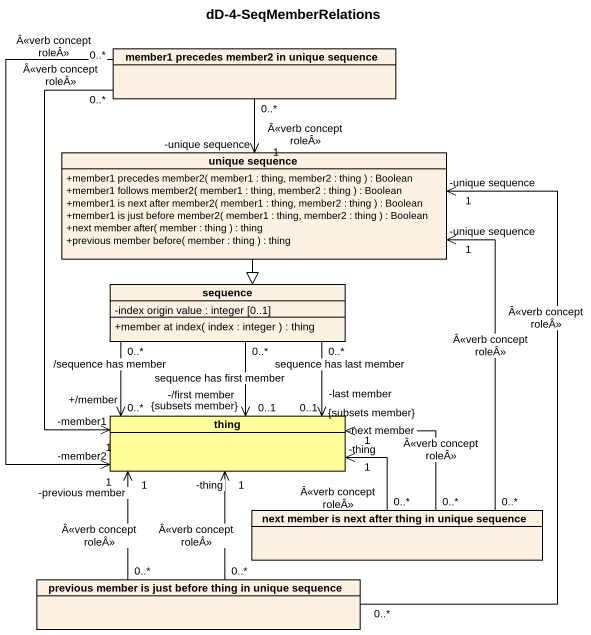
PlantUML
@startuml
title dD-4-SeqMemberRelations
hide circle
hide empty members
skinparam classAttributeIconSize 0
class "member1 precedes member2 in unique sequence" as member1_precedes_member2_in
class "unique sequence" as unique_sequence {
  +member1 precedes member2( member1 : thing, member2 : thing ) : Boolean
  +member1 follows member2( member1 : thing, member2 : thing ) : Boolean
  +member1 is next after member2( member1 : thing, member2 : thing ) : Boolean
  +member1 is just before member2( member1 : thing, member2 : thing ) : Boolean
  +next member after( member : thing ) : thing
  +previous member before( member : thing ) : thing
}
class sequence {
  -index origin value : integer [0..1]
  +member at index( index : integer ) : thing
}
class thing #FFFF99
class "next member is next after thing in unique sequence" as next_member_is_next_after
class "previous member is just before thing in unique sequence" as previous_member_is_just
member1_precedes_member2_in "0..*" --> "-unique sequence\n1" unique_sequence : Â<<verb concept roleÂ>>
member1_precedes_member2_in "0..*" --> "-member1\n1" thing : Â<<verb concept roleÂ>>
member1_precedes_member2_in "0..*" --> "-member2\n1" thing : Â<<verb concept roleÂ>>
unique_sequence --|> sequence
sequence "0..*" --> "-/first member\n0..1\n{subsets member}" thing : sequence has first member
sequence "0..*" --> "-last member\n0..1\n{subsets member}" thing : sequence has last member
thing "+/member\n0..*" <-up- "0..*" sequence : /sequence has member
next_member_is_next_after "0..*" -up-> "-unique sequence\n1" unique_sequence : Â<<verb concept roleÂ>>
next_member_is_next_after "0..*" -left-> "-thing\n1" thing : Â<<verb concept roleÂ>>
next_member_is_next_after "0..*" -left-> "-next member\n1" thing : Â<<verb concept roleÂ>>
previous_member_is_just "0..*" -up-> "-unique sequence\n1" unique_sequence : Â<<verb concept roleÂ>>
previous_member_is_just "0..*" -up-> "-thing\n1" thing : Â<<verb concept roleÂ>>
previous_member_is_just "0..*" -up-> "-previous member\n1" thing : Â<<verb concept roleÂ>>
@enduml
